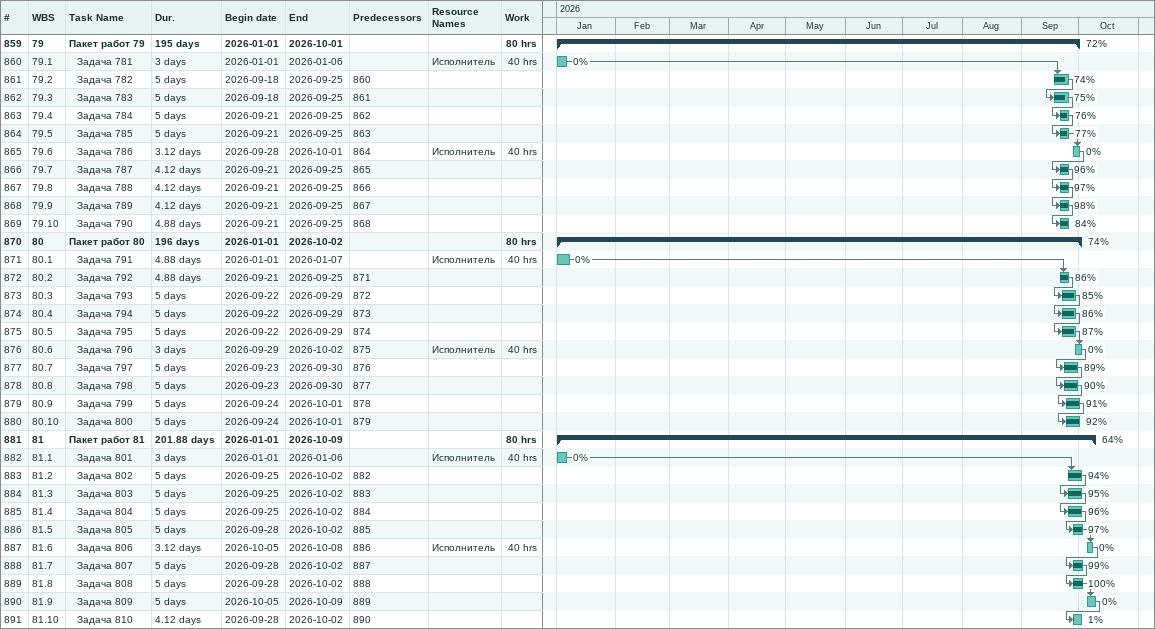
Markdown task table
| ID | WBS | Task | Duration | Start | Finish | Predecessors | Resources | % complete | Work (h) |
|---|---|---|---|---|---|---|---|---|---|
| 859 | 79 | **Пакет работ 79** | 195d | 2026-01-01 | 2026-10-01 |  |  | 72 | 80 |
| 860 | 79.1 | Задача 781 | 3d | 2026-01-01 | 2026-01-06 |  | Исполнитель | 0 | 40 |
| 861 | 79.2 | Задача 782 | 5d | 2026-09-18 | 2026-09-25 | 860 |  | 74 |  |
| 862 | 79.3 | Задача 783 | 5d | 2026-09-18 | 2026-09-25 | 861 |  | 75 |  |
| 863 | 79.4 | Задача 784 | 5d | 2026-09-21 | 2026-09-25 | 862 |  | 76 |  |
| 864 | 79.5 | Задача 785 | 5d | 2026-09-21 | 2026-09-25 | 863 |  | 77 |  |
| 865 | 79.6 | Задача 786 | 3.12d | 2026-09-28 | 2026-10-01 | 864 | Исполнитель | 0 | 40 |
| 866 | 79.7 | Задача 787 | 4.12d | 2026-09-21 | 2026-09-25 | 865 |  | 96 |  |
| 867 | 79.8 | Задача 788 | 4.12d | 2026-09-21 | 2026-09-25 | 866 |  | 97 |  |
| 868 | 79.9 | Задача 789 | 4.12d | 2026-09-21 | 2026-09-25 | 867 |  | 98 |  |
| 869 | 79.10 | Задача 790 | 4.88d | 2026-09-21 | 2026-09-25 | 868 |  | 84 |  |
| 870 | 80 | **Пакет работ 80** | 196d | 2026-01-01 | 2026-10-02 |  |  | 74 | 80 |
| 871 | 80.1 | Задача 791 | 4.88d | 2026-01-01 | 2026-01-07 |  | Исполнитель | 0 | 40 |
| 872 | 80.2 | Задача 792 | 4.88d | 2026-09-21 | 2026-09-25 | 871 |  | 86 |  |
| 873 | 80.3 | Задача 793 | 5d | 2026-09-22 | 2026-09-29 | 872 |  | 85 |  |
| 874 | 80.4 | Задача 794 | 5d | 2026-09-22 | 2026-09-29 | 873 |  | 86 |  |
| 875 | 80.5 | Задача 795 | 5d | 2026-09-22 | 2026-09-29 | 874 |  | 87 |  |
| 876 | 80.6 | Задача 796 | 3d | 2026-09-29 | 2026-10-02 | 875 | Исполнитель | 0 | 40 |
| 877 | 80.7 | Задача 797 | 5d | 2026-09-23 | 2026-09-30 | 876 |  | 89 |  |
| 878 | 80.8 | Задача 798 | 5d | 2026-09-23 | 2026-09-30 | 877 |  | 90 |  |
| 879 | 80.9 | Задача 799 | 5d | 2026-09-24 | 2026-10-01 | 878 |  | 91 |  |
| 880 | 80.10 | Задача 800 | 5d | 2026-09-24 | 2026-10-01 | 879 |  | 92 |  |
| 881 | 81 | **Пакет работ 81** | 201.88d | 2026-01-01 | 2026-10-09 |  |  | 64 | 80 |
| 882 | 81.1 | Задача 801 | 3d | 2026-01-01 | 2026-01-06 |  | Исполнитель | 0 | 40 |
| 883 | 81.2 | Задача 802 | 5d | 2026-09-25 | 2026-10-02 | 882 |  | 94 |  |
| 884 | 81.3 | Задача 803 | 5d | 2026-09-25 | 2026-10-02 | 883 |  | 95 |  |
| 885 | 81.4 | Задача 804 | 5d | 2026-09-25 | 2026-10-02 | 884 |  | 96 |  |
| 886 | 81.5 | Задача 805 | 5d | 2026-09-28 | 2026-10-02 | 885 |  | 97 |  |
| 887 | 81.6 | Задача 806 | 3.12d | 2026-10-05 | 2026-10-08 | 886 | Исполнитель | 0 | 40 |
| 888 | 81.7 | Задача 807 | 5d | 2026-09-28 | 2026-10-02 | 887 |  | 99 |  |
| 889 | 81.8 | Задача 808 | 5d | 2026-09-28 | 2026-10-02 | 888 |  | 100 |  |
| 890 | 81.9 | Задача 809 | 5d | 2026-10-05 | 2026-10-09 | 889 |  | 0 |  |
| 891 | 81.10 | Задача 810 | 4.12d | 2026-09-28 | 2026-10-02 | 890 |  | 1 |  |
